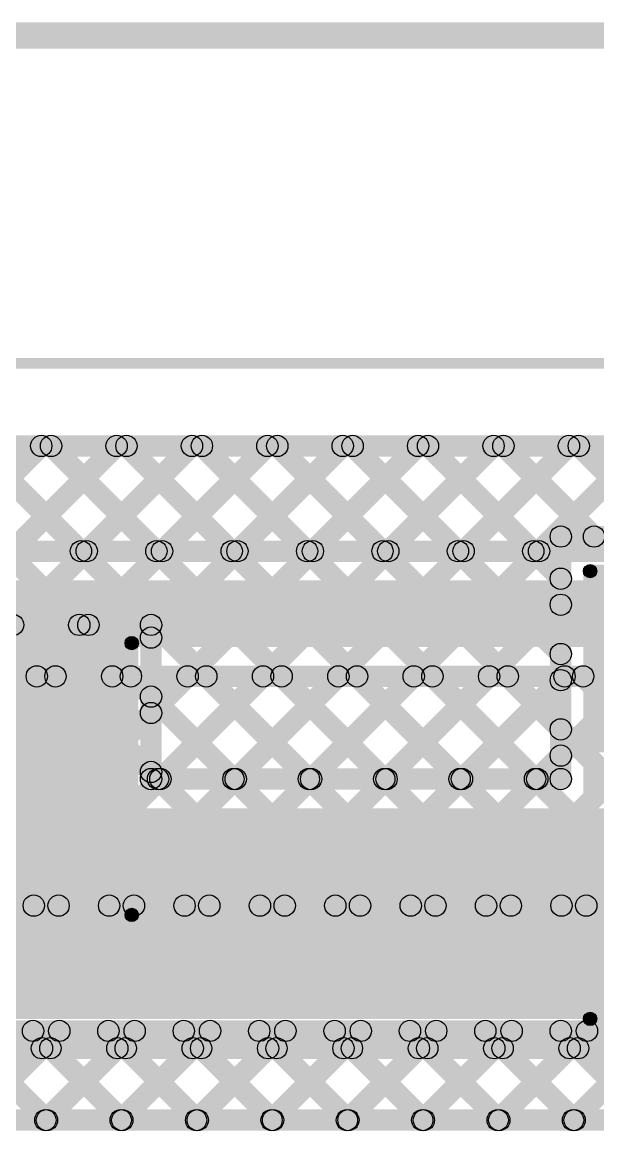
# Model space of a CAD drawing. Header units: millimetres. Extents: x -0.2 to 4.57, y -0.3 to 0.49.
# Drawn here: x 2.7932 to 3.0092, y 0.027 to 0.443 of the extents above; entities that cross this region are included whole.
import ezdxf

# ---------------------------------------------------------------- set-up
doc = ezdxf.new("R2010")
doc.units = ezdxf.units.MM
doc.header["$MEASUREMENT"] = 0
for name, color, linetype in [('BottomLayer', 5, 'Continuous'), ('Mechanical1', 6, 'Continuous'), ('Mechanical2', 216, 'Continuous'), ('TopLayer', 1, 'Continuous'), ('TopOverlay', 2, 'Continuous'), ('TopPaste', 8, 'Continuous'), ('TopSolder', 216, 'Continuous')]:
    doc.layers.add(name, color=color, linetype=linetype)

# ---------------------------------------------------------------- blocks, each defined once
blk = doc.blocks.new('R__1206_2')
at = {"layer": 'TopLayer'}
for points in [[(-0.08, 0.035), (-0.02, 0.035), (-0.02, -0.035), (-0.08, -0.035)], [(0.02, 0.035), (0.08, 0.035), (0.08, -0.035), (0.02, -0.035)]]:
    blk.add_hatch(color=1, dxfattribs=at).paths.add_polyline_path(points)
at = {"layer": 'TopOverlay'}
h = blk.add_hatch(color=2, dxfattribs=at)
edge = h.paths.add_edge_path()
edge.add_arc((-0.084, 0.039), 0.0025, 0, 360)
h = blk.add_hatch(color=2, dxfattribs=at)
edge = h.paths.add_edge_path()
edge.add_arc((-0.084, 0.039), 0.0025, 0, 360)
for points in [[(-0.0865, 0.039), (-0.0815, 0.039), (-0.0815, -0.039), (-0.0865, -0.039)], [(-0.084, 0.0365), (-0.084, 0.0415), (0.084, 0.0415), (0.084, 0.0365)], [(0.0815, 0.039), (0.0865, 0.039), (0.0865, -0.039), (0.0815, -0.039)], [(-0.084, -0.0415), (-0.084, -0.0365), (0.084, -0.0365), (0.084, -0.0415)]]:
    blk.add_hatch(color=2, dxfattribs=at).paths.add_polyline_path(points)
h = blk.add_hatch(color=2, dxfattribs=at)
edge = h.paths.add_edge_path()
edge.add_arc((0.084, 0.039), 0.0025, 0, 360)
h = blk.add_hatch(color=2, dxfattribs=at)
edge = h.paths.add_edge_path()
edge.add_arc((0.084, 0.039), 0.0025, 0, 360)
h = blk.add_hatch(color=2, dxfattribs=at)
edge = h.paths.add_edge_path()
edge.add_arc((-0.084, -0.039), 0.0025, 0, 360)
h = blk.add_hatch(color=2, dxfattribs=at)
edge = h.paths.add_edge_path()
edge.add_arc((-0.084, -0.039), 0.0025, 0, 360)
h = blk.add_hatch(color=2, dxfattribs=at)
edge = h.paths.add_edge_path()
edge.add_arc((0.084, -0.039), 0.0025, 0, 360)
h = blk.add_hatch(color=2, dxfattribs=at)
edge = h.paths.add_edge_path()
edge.add_arc((0.084, -0.039), 0.0025, 0, 360)
at = {"layer": 'TopPaste'}
for points in [[(-0.08, 0.035), (-0.02, 0.035), (-0.02, -0.035), (-0.08, -0.035)], [(0.02, 0.035), (0.08, 0.035), (0.08, -0.035), (0.02, -0.035)]]:
    blk.add_hatch(color=8, dxfattribs=at).paths.add_polyline_path(points)
at = {"layer": 'TopSolder'}
for points in [[(-0.084, 0.039), (-0.016, 0.039), (-0.016, -0.039), (-0.084, -0.039)], [(0.016, 0.039), (0.084, 0.039), (0.084, -0.039), (0.016, -0.039)]]:
    blk.add_hatch(color=216, dxfattribs=at).paths.add_polyline_path(points)
at = {"layer": 'TopOverlay'}
for centre in [(-0.084, 0.039), (-0.084, 0.039), (0.084, 0.039), (0.084, 0.039), (-0.084, -0.039), (-0.084, -0.039), (0.084, -0.039), (0.084, -0.039)]:
    blk.add_circle(centre, 0.0025, dxfattribs=at)
blk = doc.blocks.new('W_____LED_8')
at = {"layer": 'TopLayer'}
for points in [[(-0.06526, 0.04685), (-0.02195, 0.04685), (-0.02195, -0.04685), (-0.06526, -0.04685)], [(-0.00226, 0.04685), (0.08947, 0.04685), (0.08947, -0.04685), (-0.00226, -0.04685)]]:
    blk.add_hatch(color=1, dxfattribs=at).paths.add_polyline_path(points)
at = {"layer": 'TopOverlay'}
h = blk.add_hatch(color=2, dxfattribs=at)
edge = h.paths.add_edge_path()
edge.add_arc((-0.069, 0.051), 0.0025, 0, 360)
h = blk.add_hatch(color=2, dxfattribs=at)
edge = h.paths.add_edge_path()
edge.add_arc((-0.069, 0.051), 0.0025, 0, 360)
for points in [[(-0.0715, 0.051), (-0.0665, 0.051), (-0.0665, -0.051), (-0.0715, -0.051)], [(0.094, 0.0535), (0.094, 0.0485), (-0.069, 0.0485), (-0.069, 0.0535)], [(0.134, 0.05301), (0.091, 0.05301), (0.091, -0.05299), (0.134, -0.05299)], [(0.094, -0.0485), (0.094, -0.0535), (-0.069, -0.0535), (-0.069, -0.0485)]]:
    blk.add_hatch(color=2, dxfattribs=at).paths.add_polyline_path(points)
h = blk.add_hatch(color=2, dxfattribs=at)
edge = h.paths.add_edge_path()
edge.add_arc((0.094, 0.051), 0.0025, 0, 360)
h = blk.add_hatch(color=2, dxfattribs=at)
edge = h.paths.add_edge_path()
edge.add_arc((-0.069, -0.051), 0.0025, 0, 360)
h = blk.add_hatch(color=2, dxfattribs=at)
edge = h.paths.add_edge_path()
edge.add_arc((-0.069, -0.051), 0.0025, 0, 360)
h = blk.add_hatch(color=2, dxfattribs=at)
edge = h.paths.add_edge_path()
edge.add_arc((0.094, -0.051), 0.0025, 0, 360)
at = {"layer": 'TopPaste'}
for points in [[(-0.06526, 0.04685), (-0.02195, 0.04685), (-0.02195, -0.04685), (-0.06526, -0.04685)], [(-0.00226, 0.04685), (0.08947, 0.04685), (0.08947, -0.04685), (-0.00226, -0.04685)]]:
    blk.add_hatch(color=8, dxfattribs=at).paths.add_polyline_path(points)
at = {"layer": 'TopSolder'}
for points in [[(-0.06926, 0.05085), (-0.01795, 0.05085), (-0.01795, -0.05085), (-0.06926, -0.05085)], [(-0.00626, 0.05085), (0.09347, 0.05085), (0.09347, -0.05085), (-0.00626, -0.05085)]]:
    blk.add_hatch(color=216, dxfattribs=at).paths.add_polyline_path(points)
at = {"layer": 'TopOverlay'}
for centre in [(-0.069, 0.051), (-0.069, 0.051), (0.094, 0.051), (-0.069, -0.051), (-0.069, -0.051), (0.094, -0.051)]:
    blk.add_circle(centre, 0.0025, dxfattribs=at)

msp = doc.modelspace()

# ---------------------------------------------------------------- hatches: boundary and pattern name
at = {"layer": 'BottomLayer'}
for points in [[(0.05826, 0.28), (0.05826, 0.288), (4.48726, 0.288), (4.48726, 0.28)], [(2.76365, 0.24167), (2.75799, 0.24733), (2.79749, 0.28683), (2.80315, 0.28117)], [(2.77291, 0.28117), (2.77857, 0.28683), (2.81807, 0.24733), (2.81241, 0.24167)], [(2.79193, 0.24167), (2.78628, 0.24733), (2.82578, 0.28683), (2.83143, 0.28117)], [(2.80119, 0.28117), (2.80685, 0.28683), (2.84635, 0.24733), (2.84069, 0.24167)], [(2.82022, 0.24167), (2.81456, 0.24733), (2.85406, 0.28683), (2.85972, 0.28117)], [(2.82948, 0.28117), (2.83513, 0.28683), (2.87463, 0.24733), (2.86898, 0.24167)], [(2.8485, 0.24167), (2.84284, 0.24733), (2.88234, 0.28683), (2.888, 0.28117)], [(2.85776, 0.28117), (2.86342, 0.28683), (2.90292, 0.24733), (2.89726, 0.24167)], [(2.87679, 0.24167), (2.87113, 0.24733), (2.91063, 0.28683), (2.91629, 0.28117)], [(2.88605, 0.28117), (2.8917, 0.28683), (2.9312, 0.24733), (2.92555, 0.24167)], [(2.90507, 0.24167), (2.89941, 0.24733), (2.93891, 0.28683), (2.94457, 0.28117)], [(2.91433, 0.28117), (2.91999, 0.28683), (2.95949, 0.24733), (2.95383, 0.24167)], [(2.93335, 0.24167), (2.9277, 0.24733), (2.9672, 0.28683), (2.97285, 0.28117)], [(2.94261, 0.28117), (2.94827, 0.28683), (2.98777, 0.24733), (2.98211, 0.24167)], [(2.96164, 0.24167), (2.95598, 0.24733), (2.99548, 0.28683), (3.00114, 0.28117)], [(2.9709, 0.28117), (2.97656, 0.28683), (3.01606, 0.24733), (3.0104, 0.24167)], [(2.98992, 0.24167), (2.98427, 0.24733), (3.02377, 0.28683), (3.02942, 0.28117)], [(2.99918, 0.28117), (3.00484, 0.28683), (3.04434, 0.24733), (3.03868, 0.24167)], [(2.52026, 0.2405), (2.52026, 0.2485), (3.49926, 0.2485), (3.49926, 0.2405)], [(2.52026, 0.2085), (2.52026, 0.2335), (3.49926, 0.2335), (3.49926, 0.2085)], [(2.53, 0.1935), (2.53, 0.2015), (3.39404, 0.2015), (3.39404, 0.1935)], [(2.71652, 0.10969), (2.71086, 0.11534), (2.79584, 0.20033), (2.8015, 0.19467)], [(2.71799, 0.19467), (2.72364, 0.20033), (2.80964, 0.11433), (2.80399, 0.10867)], [(2.74407, 0.10896), (2.73842, 0.11461), (2.82413, 0.20033), (2.82979, 0.19467)], [(2.74627, 0.19467), (2.75193, 0.20033), (2.83793, 0.11433), (2.83227, 0.10867)], [(2.77207, 0.10867), (2.76641, 0.11433), (2.85241, 0.20033), (2.85807, 0.19467)], [(2.77456, 0.19467), (2.78021, 0.20033), (2.86621, 0.11433), (2.86056, 0.10867)], [(2.80035, 0.10867), (2.7947, 0.11433), (2.8807, 0.20033), (2.88635, 0.19467)], [(2.80284, 0.19467), (2.8085, 0.20033), (2.8945, 0.11433), (2.88884, 0.10867)], [(2.82864, 0.10867), (2.82298, 0.11433), (2.90898, 0.20033), (2.91464, 0.19467)], [(2.83112, 0.19467), (2.83678, 0.20033), (2.92278, 0.11433), (2.91712, 0.10867)], [(2.85692, 0.10867), (2.85127, 0.11433), (2.93727, 0.20033), (2.94292, 0.19467)], [(2.85941, 0.19467), (2.86507, 0.20033), (2.95107, 0.11433), (2.94541, 0.10867)], [(2.88521, 0.10867), (2.87955, 0.11433), (2.96555, 0.20033), (2.97121, 0.19467)], [(2.88769, 0.19467), (2.89335, 0.20033), (2.97935, 0.11433), (2.97369, 0.10867)], [(2.91349, 0.10867), (2.90783, 0.11433), (2.99383, 0.20033), (2.99949, 0.19467)], [(2.91598, 0.19467), (2.92163, 0.20033), (3.00763, 0.11433), (3.00198, 0.10867)], [(2.94178, 0.10867), (2.93612, 0.11433), (3.02212, 0.20033), (3.02778, 0.19467)], [(2.94426, 0.19467), (2.94992, 0.20033), (3.03592, 0.11433), (3.03026, 0.10867)], [(2.97006, 0.10867), (2.9644, 0.11433), (3.0504, 0.20033), (3.05606, 0.19467)], [(2.97255, 0.19467), (2.9782, 0.20033), (3.0642, 0.11433), (3.05855, 0.10867)], [(2.99834, 0.10867), (2.99269, 0.11433), (3.07869, 0.20033), (3.08434, 0.19467)], [(3.00083, 0.19467), (3.00649, 0.20033), (3.09249, 0.11433), (3.08683, 0.10867)], [(2.76194, 0.1075), (2.76194, 0.1155), (3.40402, 0.1155), (3.40402, 0.1075)], [(2.75126, 0.0755), (2.75126, 0.1005), (4.18547, 0.1005), (4.18547, 0.0755)], [(2.76194, 0.0605), (2.76194, 0.0685), (4.17479, 0.0685), (4.17479, 0.0605)], [(2.76613, 0.06167), (2.77179, 0.06733), (2.80529, 0.03383), (2.79963, 0.02817)], [(2.77642, 0.02817), (2.77077, 0.03383), (2.80427, 0.06733), (2.80992, 0.06167)], [(2.79442, 0.06167), (2.80008, 0.06733), (2.83358, 0.03383), (2.82792, 0.02817)], [(2.80471, 0.02817), (2.79905, 0.03383), (2.83255, 0.06733), (2.83821, 0.06167)], [(2.8227, 0.06167), (2.82836, 0.06733), (2.86186, 0.03383), (2.8562, 0.02817)], [(2.83299, 0.02817), (2.82733, 0.03383), (2.86083, 0.06733), (2.86649, 0.06167)], [(2.85099, 0.06167), (2.85664, 0.06733), (2.89014, 0.03383), (2.88449, 0.02817)], [(2.86128, 0.02817), (2.85562, 0.03383), (2.88912, 0.06733), (2.89478, 0.06167)], [(2.87927, 0.06167), (2.88493, 0.06733), (2.91843, 0.03383), (2.91277, 0.02817)], [(2.88956, 0.02817), (2.8839, 0.03383), (2.9174, 0.06733), (2.92306, 0.06167)], [(2.90756, 0.06167), (2.91321, 0.06733), (2.94671, 0.03383), (2.94106, 0.02817)], [(2.91784, 0.02817), (2.91219, 0.03383), (2.94569, 0.06733), (2.95134, 0.06167)], [(2.93584, 0.06167), (2.9415, 0.06733), (2.975, 0.03383), (2.96934, 0.02817)], [(2.94613, 0.02817), (2.94047, 0.03383), (2.97397, 0.06733), (2.97963, 0.06167)], [(2.96412, 0.06167), (2.96978, 0.06733), (3.00328, 0.03383), (2.99762, 0.02817)], [(2.97441, 0.02817), (2.96876, 0.03383), (3.00226, 0.06733), (3.00791, 0.06167)], [(2.99241, 0.06167), (2.99807, 0.06733), (3.03157, 0.03383), (3.02591, 0.02817)], [(3.0027, 0.02817), (2.99704, 0.03383), (3.03054, 0.06733), (3.0362, 0.06167)], [(0.05826, 0.027), (0.05826, 0.035), (4.48726, 0.035), (4.48726, 0.027)]]:
    msp.add_hatch(color=5, dxfattribs=at).paths.add_polyline_path(points)
h = msp.add_hatch(color=5, dxfattribs=at)
edge = h.paths.add_edge_path()
edge.add_arc((2.80032, 0.284), 0.004, 0, 360)
h = msp.add_hatch(color=5, dxfattribs=at)
edge = h.paths.add_edge_path()
edge.add_arc((2.80402, 0.284), 0.004, 0, 360)
h = msp.add_hatch(color=5, dxfattribs=at)
edge = h.paths.add_edge_path()
edge.add_arc((2.8286, 0.284), 0.004, 0, 360)
h = msp.add_hatch(color=5, dxfattribs=at)
edge = h.paths.add_edge_path()
edge.add_arc((2.83231, 0.284), 0.004, 0, 360)
h = msp.add_hatch(color=5, dxfattribs=at)
edge = h.paths.add_edge_path()
edge.add_arc((2.85689, 0.284), 0.004, 0, 360)
h = msp.add_hatch(color=5, dxfattribs=at)
edge = h.paths.add_edge_path()
edge.add_arc((2.86059, 0.284), 0.004, 0, 360)
h = msp.add_hatch(color=5, dxfattribs=at)
edge = h.paths.add_edge_path()
edge.add_arc((2.88517, 0.284), 0.004, 0, 360)
h = msp.add_hatch(color=5, dxfattribs=at)
edge = h.paths.add_edge_path()
edge.add_arc((2.88887, 0.284), 0.004, 0, 360)
h = msp.add_hatch(color=5, dxfattribs=at)
edge = h.paths.add_edge_path()
edge.add_arc((2.91346, 0.284), 0.004, 0, 360)
h = msp.add_hatch(color=5, dxfattribs=at)
edge = h.paths.add_edge_path()
edge.add_arc((2.91716, 0.284), 0.004, 0, 360)
h = msp.add_hatch(color=5, dxfattribs=at)
edge = h.paths.add_edge_path()
edge.add_arc((2.94174, 0.284), 0.004, 0, 360)
h = msp.add_hatch(color=5, dxfattribs=at)
edge = h.paths.add_edge_path()
edge.add_arc((2.94544, 0.284), 0.004, 0, 360)
h = msp.add_hatch(color=5, dxfattribs=at)
edge = h.paths.add_edge_path()
edge.add_arc((2.97003, 0.284), 0.004, 0, 360)
h = msp.add_hatch(color=5, dxfattribs=at)
edge = h.paths.add_edge_path()
edge.add_arc((2.97373, 0.284), 0.004, 0, 360)
h = msp.add_hatch(color=5, dxfattribs=at)
edge = h.paths.add_edge_path()
edge.add_arc((2.99831, 0.284), 0.004, 0, 360)
h = msp.add_hatch(color=5, dxfattribs=at)
edge = h.paths.add_edge_path()
edge.add_arc((3.00201, 0.284), 0.004, 0, 360)
h = msp.add_hatch(color=5, dxfattribs=at)
edge = h.paths.add_edge_path()
edge.add_arc((2.81524, 0.2445), 0.004, 0, 360)
h = msp.add_hatch(color=5, dxfattribs=at)
edge = h.paths.add_edge_path()
edge.add_arc((2.81739, 0.2445), 0.004, 0, 360)
h = msp.add_hatch(color=5, dxfattribs=at)
edge = h.paths.add_edge_path()
edge.add_arc((2.84352, 0.2445), 0.004, 0, 360)
h = msp.add_hatch(color=5, dxfattribs=at)
edge = h.paths.add_edge_path()
edge.add_arc((2.84567, 0.2445), 0.004, 0, 360)
h = msp.add_hatch(color=5, dxfattribs=at)
edge = h.paths.add_edge_path()
edge.add_arc((2.87181, 0.2445), 0.004, 0, 360)
h = msp.add_hatch(color=5, dxfattribs=at)
edge = h.paths.add_edge_path()
edge.add_arc((2.87396, 0.2445), 0.004, 0, 360)
h = msp.add_hatch(color=5, dxfattribs=at)
edge = h.paths.add_edge_path()
edge.add_arc((2.90009, 0.2445), 0.004, 0, 360)
h = msp.add_hatch(color=5, dxfattribs=at)
edge = h.paths.add_edge_path()
edge.add_arc((2.90224, 0.2445), 0.004, 0, 360)
h = msp.add_hatch(color=5, dxfattribs=at)
edge = h.paths.add_edge_path()
edge.add_arc((2.92837, 0.2445), 0.004, 0, 360)
h = msp.add_hatch(color=5, dxfattribs=at)
edge = h.paths.add_edge_path()
edge.add_arc((2.93053, 0.2445), 0.004, 0, 360)
h = msp.add_hatch(color=5, dxfattribs=at)
edge = h.paths.add_edge_path()
edge.add_arc((2.95666, 0.2445), 0.004, 0, 360)
h = msp.add_hatch(color=5, dxfattribs=at)
edge = h.paths.add_edge_path()
edge.add_arc((2.95881, 0.2445), 0.004, 0, 360)
h = msp.add_hatch(color=5, dxfattribs=at)
edge = h.paths.add_edge_path()
edge.add_arc((2.98494, 0.2445), 0.004, 0, 360)
h = msp.add_hatch(color=5, dxfattribs=at)
edge = h.paths.add_edge_path()
edge.add_arc((2.98709, 0.2445), 0.004, 0, 360)
h = msp.add_hatch(color=5, dxfattribs=at)
edge = h.paths.add_edge_path()
edge.add_arc((2.79867, 0.1975), 0.004, 0, 360)
h = msp.add_hatch(color=5, dxfattribs=at)
edge = h.paths.add_edge_path()
edge.add_arc((2.80567, 0.1975), 0.004, 0, 360)
h = msp.add_hatch(color=5, dxfattribs=at)
edge = h.paths.add_edge_path()
edge.add_arc((2.82696, 0.1975), 0.004, 0, 360)
h = msp.add_hatch(color=5, dxfattribs=at)
edge = h.paths.add_edge_path()
edge.add_arc((2.83395, 0.1975), 0.004, 0, 360)
h = msp.add_hatch(color=5, dxfattribs=at)
edge = h.paths.add_edge_path()
edge.add_arc((2.85524, 0.1975), 0.004, 0, 360)
h = msp.add_hatch(color=5, dxfattribs=at)
edge = h.paths.add_edge_path()
edge.add_arc((2.86224, 0.1975), 0.004, 0, 360)
h = msp.add_hatch(color=5, dxfattribs=at)
edge = h.paths.add_edge_path()
edge.add_arc((2.88353, 0.1975), 0.004, 0, 360)
h = msp.add_hatch(color=5, dxfattribs=at)
edge = h.paths.add_edge_path()
edge.add_arc((2.89052, 0.1975), 0.004, 0, 360)
h = msp.add_hatch(color=5, dxfattribs=at)
edge = h.paths.add_edge_path()
edge.add_arc((2.91181, 0.1975), 0.004, 0, 360)
h = msp.add_hatch(color=5, dxfattribs=at)
edge = h.paths.add_edge_path()
edge.add_arc((2.91881, 0.1975), 0.004, 0, 360)
h = msp.add_hatch(color=5, dxfattribs=at)
edge = h.paths.add_edge_path()
edge.add_arc((2.94009, 0.1975), 0.004, 0, 360)
h = msp.add_hatch(color=5, dxfattribs=at)
edge = h.paths.add_edge_path()
edge.add_arc((2.94709, 0.1975), 0.004, 0, 360)
h = msp.add_hatch(color=5, dxfattribs=at)
edge = h.paths.add_edge_path()
edge.add_arc((2.96838, 0.1975), 0.004, 0, 360)
h = msp.add_hatch(color=5, dxfattribs=at)
edge = h.paths.add_edge_path()
edge.add_arc((2.97537, 0.1975), 0.004, 0, 360)
h = msp.add_hatch(color=5, dxfattribs=at)
edge = h.paths.add_edge_path()
edge.add_arc((2.99666, 0.1975), 0.004, 0, 360)
h = msp.add_hatch(color=5, dxfattribs=at)
edge = h.paths.add_edge_path()
edge.add_arc((3.00366, 0.1975), 0.004, 0, 360)
h = msp.add_hatch(color=5, dxfattribs=at)
edge = h.paths.add_edge_path()
edge.add_arc((2.79753, 0.1115), 0.004, 0, 360)
h = msp.add_hatch(color=5, dxfattribs=at)
edge = h.paths.add_edge_path()
edge.add_arc((2.80682, 0.1115), 0.004, 0, 360)
h = msp.add_hatch(color=5, dxfattribs=at)
edge = h.paths.add_edge_path()
edge.add_arc((2.82581, 0.1115), 0.004, 0, 360)
h = msp.add_hatch(color=5, dxfattribs=at)
edge = h.paths.add_edge_path()
edge.add_arc((2.8351, 0.1115), 0.004, 0, 360)
h = msp.add_hatch(color=5, dxfattribs=at)
edge = h.paths.add_edge_path()
edge.add_arc((2.85409, 0.1115), 0.004, 0, 360)
h = msp.add_hatch(color=5, dxfattribs=at)
edge = h.paths.add_edge_path()
edge.add_arc((2.86338, 0.1115), 0.004, 0, 360)
h = msp.add_hatch(color=5, dxfattribs=at)
edge = h.paths.add_edge_path()
edge.add_arc((2.88238, 0.1115), 0.004, 0, 360)
h = msp.add_hatch(color=5, dxfattribs=at)
edge = h.paths.add_edge_path()
edge.add_arc((2.89167, 0.1115), 0.004, 0, 360)
h = msp.add_hatch(color=5, dxfattribs=at)
edge = h.paths.add_edge_path()
edge.add_arc((2.91066, 0.1115), 0.004, 0, 360)
h = msp.add_hatch(color=5, dxfattribs=at)
edge = h.paths.add_edge_path()
edge.add_arc((2.91995, 0.1115), 0.004, 0, 360)
h = msp.add_hatch(color=5, dxfattribs=at)
edge = h.paths.add_edge_path()
edge.add_arc((2.93895, 0.1115), 0.004, 0, 360)
h = msp.add_hatch(color=5, dxfattribs=at)
edge = h.paths.add_edge_path()
edge.add_arc((2.94824, 0.1115), 0.004, 0, 360)
h = msp.add_hatch(color=5, dxfattribs=at)
edge = h.paths.add_edge_path()
edge.add_arc((2.96723, 0.1115), 0.004, 0, 360)
h = msp.add_hatch(color=5, dxfattribs=at)
edge = h.paths.add_edge_path()
edge.add_arc((2.97652, 0.1115), 0.004, 0, 360)
h = msp.add_hatch(color=5, dxfattribs=at)
edge = h.paths.add_edge_path()
edge.add_arc((2.99552, 0.1115), 0.004, 0, 360)
h = msp.add_hatch(color=5, dxfattribs=at)
edge = h.paths.add_edge_path()
edge.add_arc((3.00481, 0.1115), 0.004, 0, 360)
h = msp.add_hatch(color=5, dxfattribs=at)
edge = h.paths.add_edge_path()
edge.add_arc((2.79725, 0.0645), 0.004, 0, 360)
h = msp.add_hatch(color=5, dxfattribs=at)
edge = h.paths.add_edge_path()
edge.add_arc((2.80709, 0.0645), 0.004, 0, 360)
h = msp.add_hatch(color=5, dxfattribs=at)
edge = h.paths.add_edge_path()
edge.add_arc((2.82553, 0.0645), 0.004, 0, 360)
h = msp.add_hatch(color=5, dxfattribs=at)
edge = h.paths.add_edge_path()
edge.add_arc((2.83538, 0.0645), 0.004, 0, 360)
h = msp.add_hatch(color=5, dxfattribs=at)
edge = h.paths.add_edge_path()
edge.add_arc((2.85382, 0.0645), 0.004, 0, 360)
h = msp.add_hatch(color=5, dxfattribs=at)
edge = h.paths.add_edge_path()
edge.add_arc((2.86366, 0.0645), 0.004, 0, 360)
h = msp.add_hatch(color=5, dxfattribs=at)
edge = h.paths.add_edge_path()
edge.add_arc((2.8821, 0.0645), 0.004, 0, 360)
h = msp.add_hatch(color=5, dxfattribs=at)
edge = h.paths.add_edge_path()
edge.add_arc((2.89195, 0.0645), 0.004, 0, 360)
h = msp.add_hatch(color=5, dxfattribs=at)
edge = h.paths.add_edge_path()
edge.add_arc((2.91038, 0.0645), 0.004, 0, 360)
h = msp.add_hatch(color=5, dxfattribs=at)
edge = h.paths.add_edge_path()
edge.add_arc((2.92023, 0.0645), 0.004, 0, 360)
h = msp.add_hatch(color=5, dxfattribs=at)
edge = h.paths.add_edge_path()
edge.add_arc((2.93867, 0.0645), 0.004, 0, 360)
h = msp.add_hatch(color=5, dxfattribs=at)
edge = h.paths.add_edge_path()
edge.add_arc((2.94852, 0.0645), 0.004, 0, 360)
h = msp.add_hatch(color=5, dxfattribs=at)
edge = h.paths.add_edge_path()
edge.add_arc((2.96695, 0.0645), 0.004, 0, 360)
h = msp.add_hatch(color=5, dxfattribs=at)
edge = h.paths.add_edge_path()
edge.add_arc((2.9768, 0.0645), 0.004, 0, 360)
h = msp.add_hatch(color=5, dxfattribs=at)
edge = h.paths.add_edge_path()
edge.add_arc((2.99524, 0.0645), 0.004, 0, 360)
h = msp.add_hatch(color=5, dxfattribs=at)
edge = h.paths.add_edge_path()
edge.add_arc((3.00508, 0.0645), 0.004, 0, 360)
h = msp.add_hatch(color=5, dxfattribs=at)
edge = h.paths.add_edge_path()
edge.add_arc((2.80188, 0.031), 0.004, 0, 360)
h = msp.add_hatch(color=5, dxfattribs=at)
edge = h.paths.add_edge_path()
edge.add_arc((2.80246, 0.031), 0.004, 0, 360)
h = msp.add_hatch(color=5, dxfattribs=at)
edge = h.paths.add_edge_path()
edge.add_arc((2.83016, 0.031), 0.004, 0, 360)
h = msp.add_hatch(color=5, dxfattribs=at)
edge = h.paths.add_edge_path()
edge.add_arc((2.83075, 0.031), 0.004, 0, 360)
h = msp.add_hatch(color=5, dxfattribs=at)
edge = h.paths.add_edge_path()
edge.add_arc((2.85845, 0.031), 0.004, 0, 360)
h = msp.add_hatch(color=5, dxfattribs=at)
edge = h.paths.add_edge_path()
edge.add_arc((2.85903, 0.031), 0.004, 0, 360)
h = msp.add_hatch(color=5, dxfattribs=at)
edge = h.paths.add_edge_path()
edge.add_arc((2.88673, 0.031), 0.004, 0, 360)
h = msp.add_hatch(color=5, dxfattribs=at)
edge = h.paths.add_edge_path()
edge.add_arc((2.88732, 0.031), 0.004, 0, 360)
h = msp.add_hatch(color=5, dxfattribs=at)
edge = h.paths.add_edge_path()
edge.add_arc((2.91502, 0.031), 0.004, 0, 360)
h = msp.add_hatch(color=5, dxfattribs=at)
edge = h.paths.add_edge_path()
edge.add_arc((2.9156, 0.031), 0.004, 0, 360)
h = msp.add_hatch(color=5, dxfattribs=at)
edge = h.paths.add_edge_path()
edge.add_arc((2.9433, 0.031), 0.004, 0, 360)
h = msp.add_hatch(color=5, dxfattribs=at)
edge = h.paths.add_edge_path()
edge.add_arc((2.94388, 0.031), 0.004, 0, 360)
h = msp.add_hatch(color=5, dxfattribs=at)
edge = h.paths.add_edge_path()
edge.add_arc((2.97158, 0.031), 0.004, 0, 360)
h = msp.add_hatch(color=5, dxfattribs=at)
edge = h.paths.add_edge_path()
edge.add_arc((2.97217, 0.031), 0.004, 0, 360)
h = msp.add_hatch(color=5, dxfattribs=at)
edge = h.paths.add_edge_path()
edge.add_arc((2.99987, 0.031), 0.004, 0, 360)
h = msp.add_hatch(color=5, dxfattribs=at)
edge = h.paths.add_edge_path()
edge.add_arc((3.00045, 0.031), 0.004, 0, 360)
at = {"layer": 'Mechanical1'}
msp.add_hatch(color=6, dxfattribs=at).paths.add_polyline_path([(2.48119, 0.433), (2.48119, 0.443), (4.56693, 0.443), (4.56693, 0.433)])
at = {"layer": 'Mechanical2'}
msp.add_hatch(color=216, dxfattribs=at).paths.add_polyline_path([(0, 0.31299), (0, 0.31693), (4.56693, 0.31693), (4.56693, 0.31299)])
at = {"layer": 'TopLayer'}
for points in [[(0.05826, 0.28), (0.05826, 0.288), (4.48726, 0.288), (4.48726, 0.28)], [(2.739, 0.21702), (2.73334, 0.22268), (2.79749, 0.28683), (2.80315, 0.28117)], [(2.74462, 0.28117), (2.75028, 0.28683), (2.81743, 0.21968), (2.81177, 0.21402)], [(2.76728, 0.21702), (2.76163, 0.22268), (2.82578, 0.28683), (2.83143, 0.28117)], [(2.77291, 0.28117), (2.77857, 0.28683), (2.90357, 0.16183), (2.89791, 0.15617)], [(2.79257, 0.21402), (2.78691, 0.21968), (2.85406, 0.28683), (2.85972, 0.28117)], [(2.80119, 0.28117), (2.80685, 0.28683), (2.93185, 0.16183), (2.92619, 0.15617)], [(2.82085, 0.21402), (2.8152, 0.21968), (2.88234, 0.28683), (2.888, 0.28117)], [(2.82948, 0.28117), (2.83513, 0.28683), (2.96013, 0.16183), (2.95448, 0.15617)], [(2.84435, 0.20923), (2.83869, 0.21489), (2.91063, 0.28683), (2.91629, 0.28117)], [(2.84435, 0.18095), (2.83869, 0.1866), (2.93891, 0.28683), (2.94457, 0.28117)], [(2.84785, 0.15617), (2.8422, 0.16183), (2.9672, 0.28683), (2.97285, 0.28117)], [(2.85776, 0.28117), (2.86342, 0.28683), (2.98842, 0.16183), (2.98276, 0.15617)], [(2.87614, 0.15617), (2.87048, 0.16183), (2.99548, 0.28683), (3.00114, 0.28117)], [(2.88605, 0.28117), (2.8917, 0.28683), (2.99809, 0.18044), (2.99243, 0.17478)], [(2.90442, 0.15617), (2.89877, 0.16183), (3.02377, 0.28683), (3.02942, 0.28117)], [(2.91433, 0.28117), (2.91999, 0.28683), (2.99809, 0.20872), (2.99243, 0.20307)], [(2.94261, 0.28117), (2.94827, 0.28683), (2.99809, 0.23701), (2.99243, 0.23135)], [(2.9709, 0.28117), (2.97656, 0.28683), (3.01056, 0.25283), (3.0049, 0.24717)], [(2.99918, 0.28117), (3.00484, 0.28683), (3.03884, 0.25283), (3.03318, 0.24717)], [(2.99526, 0.246), (2.99526, 0.254), (3.28226, 0.254), (3.28226, 0.246)], [(2.99926, 0.159), (2.99126, 0.159), (2.99126, 0.25), (2.99926, 0.25)], [(3.27126, 0.239), (3.00626, 0.239), (3.00626, 0.169), (3.27126, 0.169)], [(2.93271, 0.15617), (2.92705, 0.16183), (2.99243, 0.22721), (2.99809, 0.22155)], [(2.78153, 0.21285), (2.78153, 0.22085), (2.84152, 0.22085), (2.84152, 0.21285)], [(2.84552, 0.159), (2.83752, 0.159), (2.83752, 0.21685), (2.84552, 0.21685)], [(2.96099, 0.15617), (2.95533, 0.16183), (2.99243, 0.19893), (2.99809, 0.19327)], [(2.83869, 0.1871), (2.84435, 0.19276), (2.87528, 0.16183), (2.86962, 0.15617)], [(2.98928, 0.15617), (2.98362, 0.16183), (2.99243, 0.17064), (2.99809, 0.16499)], [(2.83869, 0.15882), (2.84435, 0.16448), (2.847, 0.16183), (2.84134, 0.15617)], [(2.84152, 0.155), (2.84152, 0.163), (2.99526, 0.163), (2.99526, 0.155)], [(2.78726, 0.069), (3.08426, 0.069), (3.08426, 0.148), (2.78726, 0.148)], [(2.76763, 0.06017), (2.77329, 0.06583), (2.80529, 0.03383), (2.79963, 0.02817)], [(2.77642, 0.02817), (2.77077, 0.03383), (2.79777, 0.06083), (2.80342, 0.05517)], [(2.77626, 0.054), (2.77626, 0.062), (3.09526, 0.062), (3.09526, 0.054)], [(2.80471, 0.02817), (2.79905, 0.03383), (2.82605, 0.06083), (2.83171, 0.05517)], [(2.80092, 0.05517), (2.80658, 0.06083), (2.83358, 0.03383), (2.82792, 0.02817)], [(2.83299, 0.02817), (2.82733, 0.03383), (2.85433, 0.06083), (2.85999, 0.05517)], [(2.8292, 0.05517), (2.83486, 0.06083), (2.86186, 0.03383), (2.8562, 0.02817)], [(2.86128, 0.02817), (2.85562, 0.03383), (2.88262, 0.06083), (2.88828, 0.05517)], [(2.85749, 0.05517), (2.86314, 0.06083), (2.89014, 0.03383), (2.88449, 0.02817)], [(2.88956, 0.02817), (2.8839, 0.03383), (2.9109, 0.06083), (2.91656, 0.05517)], [(2.88577, 0.05517), (2.89143, 0.06083), (2.91843, 0.03383), (2.91277, 0.02817)], [(2.91784, 0.02817), (2.91219, 0.03383), (2.93919, 0.06083), (2.94484, 0.05517)], [(2.91406, 0.05517), (2.91971, 0.06083), (2.94671, 0.03383), (2.94106, 0.02817)], [(2.94613, 0.02817), (2.94047, 0.03383), (2.96747, 0.06083), (2.97313, 0.05517)], [(2.94234, 0.05517), (2.948, 0.06083), (2.975, 0.03383), (2.96934, 0.02817)], [(2.97441, 0.02817), (2.96876, 0.03383), (2.99576, 0.06083), (3.00141, 0.05517)], [(2.97062, 0.05517), (2.97628, 0.06083), (3.00328, 0.03383), (2.99762, 0.02817)], [(3.0027, 0.02817), (2.99704, 0.03383), (3.02404, 0.06083), (3.0297, 0.05517)], [(2.99891, 0.05517), (3.00457, 0.06083), (3.03157, 0.03383), (3.02591, 0.02817)], [(0.05826, 0.027), (0.05826, 0.035), (3.27726, 0.035), (3.27726, 0.027)]]:
    msp.add_hatch(color=1, dxfattribs=at).paths.add_polyline_path(points)
h = msp.add_hatch(color=1, dxfattribs=at)
edge = h.paths.add_edge_path()
edge.add_arc((2.80032, 0.284), 0.004, 0, 360)
h = msp.add_hatch(color=1, dxfattribs=at)
edge = h.paths.add_edge_path()
edge.add_arc((2.80402, 0.284), 0.004, 0, 360)
h = msp.add_hatch(color=1, dxfattribs=at)
edge = h.paths.add_edge_path()
edge.add_arc((2.8286, 0.284), 0.004, 0, 360)
h = msp.add_hatch(color=1, dxfattribs=at)
edge = h.paths.add_edge_path()
edge.add_arc((2.83231, 0.284), 0.004, 0, 360)
h = msp.add_hatch(color=1, dxfattribs=at)
edge = h.paths.add_edge_path()
edge.add_arc((2.85689, 0.284), 0.004, 0, 360)
h = msp.add_hatch(color=1, dxfattribs=at)
edge = h.paths.add_edge_path()
edge.add_arc((2.86059, 0.284), 0.004, 0, 360)
h = msp.add_hatch(color=1, dxfattribs=at)
edge = h.paths.add_edge_path()
edge.add_arc((2.88517, 0.284), 0.004, 0, 360)
h = msp.add_hatch(color=1, dxfattribs=at)
edge = h.paths.add_edge_path()
edge.add_arc((2.88887, 0.284), 0.004, 0, 360)
h = msp.add_hatch(color=1, dxfattribs=at)
edge = h.paths.add_edge_path()
edge.add_arc((2.91346, 0.284), 0.004, 0, 360)
h = msp.add_hatch(color=1, dxfattribs=at)
edge = h.paths.add_edge_path()
edge.add_arc((2.91716, 0.284), 0.004, 0, 360)
h = msp.add_hatch(color=1, dxfattribs=at)
edge = h.paths.add_edge_path()
edge.add_arc((2.94174, 0.284), 0.004, 0, 360)
h = msp.add_hatch(color=1, dxfattribs=at)
edge = h.paths.add_edge_path()
edge.add_arc((2.94544, 0.284), 0.004, 0, 360)
h = msp.add_hatch(color=1, dxfattribs=at)
edge = h.paths.add_edge_path()
edge.add_arc((2.97003, 0.284), 0.004, 0, 360)
h = msp.add_hatch(color=1, dxfattribs=at)
edge = h.paths.add_edge_path()
edge.add_arc((2.97373, 0.284), 0.004, 0, 360)
h = msp.add_hatch(color=1, dxfattribs=at)
edge = h.paths.add_edge_path()
edge.add_arc((2.99831, 0.284), 0.004, 0, 360)
h = msp.add_hatch(color=1, dxfattribs=at)
edge = h.paths.add_edge_path()
edge.add_arc((3.00201, 0.284), 0.004, 0, 360)
h = msp.add_hatch(color=1, dxfattribs=at)
edge = h.paths.add_edge_path()
edge.add_arc((2.99526, 0.25), 0.004, 0, 360)
h = msp.add_hatch(color=1, dxfattribs=at)
edge = h.paths.add_edge_path()
edge.add_arc((2.99526, 0.25), 0.004, 0, 360)
h = msp.add_hatch(color=1, dxfattribs=at)
edge = h.paths.add_edge_path()
edge.add_arc((3.00773, 0.25), 0.004, 0, 360)
h = msp.add_hatch(color=1, dxfattribs=at)
edge = h.paths.add_edge_path()
edge.add_arc((2.99526, 0.23418), 0.004, 0, 360)
h = msp.add_hatch(color=1, dxfattribs=at)
edge = h.paths.add_edge_path()
edge.add_arc((2.99526, 0.22438), 0.004, 0, 360)
h = msp.add_hatch(color=1, dxfattribs=at)
edge = h.paths.add_edge_path()
edge.add_arc((2.78974, 0.21685), 0.004, 0, 360)
h = msp.add_hatch(color=1, dxfattribs=at)
edge = h.paths.add_edge_path()
edge.add_arc((2.8146, 0.21685), 0.004, 0, 360)
h = msp.add_hatch(color=1, dxfattribs=at)
edge = h.paths.add_edge_path()
edge.add_arc((2.81802, 0.21685), 0.004, 0, 360)
h = msp.add_hatch(color=1, dxfattribs=at)
edge = h.paths.add_edge_path()
edge.add_arc((2.84152, 0.21685), 0.004, 0, 360)
h = msp.add_hatch(color=1, dxfattribs=at)
edge = h.paths.add_edge_path()
edge.add_arc((2.84152, 0.21685), 0.004, 0, 360)
h = msp.add_hatch(color=1, dxfattribs=at)
edge = h.paths.add_edge_path()
edge.add_arc((2.84152, 0.21206), 0.004, 0, 360)
h = msp.add_hatch(color=1, dxfattribs=at)
edge = h.paths.add_edge_path()
edge.add_arc((2.99526, 0.20589), 0.004, 0, 360)
h = msp.add_hatch(color=1, dxfattribs=at)
edge = h.paths.add_edge_path()
edge.add_arc((2.99526, 0.1961), 0.004, 0, 360)
h = msp.add_hatch(color=1, dxfattribs=at)
edge = h.paths.add_edge_path()
edge.add_arc((2.84152, 0.18993), 0.004, 0, 360)
h = msp.add_hatch(color=1, dxfattribs=at)
edge = h.paths.add_edge_path()
edge.add_arc((2.84152, 0.18378), 0.004, 0, 360)
h = msp.add_hatch(color=1, dxfattribs=at)
edge = h.paths.add_edge_path()
edge.add_arc((2.99526, 0.17761), 0.004, 0, 360)
h = msp.add_hatch(color=1, dxfattribs=at)
edge = h.paths.add_edge_path()
edge.add_arc((2.99526, 0.16781), 0.004, 0, 360)
h = msp.add_hatch(color=1, dxfattribs=at)
edge = h.paths.add_edge_path()
edge.add_arc((2.84152, 0.16165), 0.004, 0, 360)
h = msp.add_hatch(color=1, dxfattribs=at)
edge = h.paths.add_edge_path()
edge.add_arc((2.84152, 0.159), 0.004, 0, 360)
h = msp.add_hatch(color=1, dxfattribs=at)
edge = h.paths.add_edge_path()
edge.add_arc((2.84152, 0.159), 0.004, 0, 360)
h = msp.add_hatch(color=1, dxfattribs=at)
edge = h.paths.add_edge_path()
edge.add_arc((2.84417, 0.159), 0.004, 0, 360)
h = msp.add_hatch(color=1, dxfattribs=at)
edge = h.paths.add_edge_path()
edge.add_arc((2.84503, 0.159), 0.004, 0, 360)
h = msp.add_hatch(color=1, dxfattribs=at)
edge = h.paths.add_edge_path()
edge.add_arc((2.87245, 0.159), 0.004, 0, 360)
h = msp.add_hatch(color=1, dxfattribs=at)
edge = h.paths.add_edge_path()
edge.add_arc((2.87331, 0.159), 0.004, 0, 360)
h = msp.add_hatch(color=1, dxfattribs=at)
edge = h.paths.add_edge_path()
edge.add_arc((2.90074, 0.159), 0.004, 0, 360)
h = msp.add_hatch(color=1, dxfattribs=at)
edge = h.paths.add_edge_path()
edge.add_arc((2.90159, 0.159), 0.004, 0, 360)
h = msp.add_hatch(color=1, dxfattribs=at)
edge = h.paths.add_edge_path()
edge.add_arc((2.92902, 0.159), 0.004, 0, 360)
h = msp.add_hatch(color=1, dxfattribs=at)
edge = h.paths.add_edge_path()
edge.add_arc((2.92988, 0.159), 0.004, 0, 360)
h = msp.add_hatch(color=1, dxfattribs=at)
edge = h.paths.add_edge_path()
edge.add_arc((2.95731, 0.159), 0.004, 0, 360)
h = msp.add_hatch(color=1, dxfattribs=at)
edge = h.paths.add_edge_path()
edge.add_arc((2.95816, 0.159), 0.004, 0, 360)
h = msp.add_hatch(color=1, dxfattribs=at)
edge = h.paths.add_edge_path()
edge.add_arc((2.98559, 0.159), 0.004, 0, 360)
h = msp.add_hatch(color=1, dxfattribs=at)
edge = h.paths.add_edge_path()
edge.add_arc((2.98645, 0.159), 0.004, 0, 360)
h = msp.add_hatch(color=1, dxfattribs=at)
edge = h.paths.add_edge_path()
edge.add_arc((2.99526, 0.159), 0.004, 0, 360)
h = msp.add_hatch(color=1, dxfattribs=at)
edge = h.paths.add_edge_path()
edge.add_arc((2.99526, 0.159), 0.004, 0, 360)
h = msp.add_hatch(color=1, dxfattribs=at)
edge = h.paths.add_edge_path()
edge.add_arc((2.80059, 0.058), 0.004, 0, 360)
h = msp.add_hatch(color=1, dxfattribs=at)
edge = h.paths.add_edge_path()
edge.add_arc((2.80375, 0.058), 0.004, 0, 360)
h = msp.add_hatch(color=1, dxfattribs=at)
edge = h.paths.add_edge_path()
edge.add_arc((2.82888, 0.058), 0.004, 0, 360)
h = msp.add_hatch(color=1, dxfattribs=at)
edge = h.paths.add_edge_path()
edge.add_arc((2.83203, 0.058), 0.004, 0, 360)
h = msp.add_hatch(color=1, dxfattribs=at)
edge = h.paths.add_edge_path()
edge.add_arc((2.85716, 0.058), 0.004, 0, 360)
h = msp.add_hatch(color=1, dxfattribs=at)
edge = h.paths.add_edge_path()
edge.add_arc((2.86032, 0.058), 0.004, 0, 360)
h = msp.add_hatch(color=1, dxfattribs=at)
edge = h.paths.add_edge_path()
edge.add_arc((2.88545, 0.058), 0.004, 0, 360)
h = msp.add_hatch(color=1, dxfattribs=at)
edge = h.paths.add_edge_path()
edge.add_arc((2.8886, 0.058), 0.004, 0, 360)
h = msp.add_hatch(color=1, dxfattribs=at)
edge = h.paths.add_edge_path()
edge.add_arc((2.91373, 0.058), 0.004, 0, 360)
h = msp.add_hatch(color=1, dxfattribs=at)
edge = h.paths.add_edge_path()
edge.add_arc((2.91688, 0.058), 0.004, 0, 360)
h = msp.add_hatch(color=1, dxfattribs=at)
edge = h.paths.add_edge_path()
edge.add_arc((2.94202, 0.058), 0.004, 0, 360)
h = msp.add_hatch(color=1, dxfattribs=at)
edge = h.paths.add_edge_path()
edge.add_arc((2.94517, 0.058), 0.004, 0, 360)
h = msp.add_hatch(color=1, dxfattribs=at)
edge = h.paths.add_edge_path()
edge.add_arc((2.9703, 0.058), 0.004, 0, 360)
h = msp.add_hatch(color=1, dxfattribs=at)
edge = h.paths.add_edge_path()
edge.add_arc((2.97345, 0.058), 0.004, 0, 360)
h = msp.add_hatch(color=1, dxfattribs=at)
edge = h.paths.add_edge_path()
edge.add_arc((2.99858, 0.058), 0.004, 0, 360)
h = msp.add_hatch(color=1, dxfattribs=at)
edge = h.paths.add_edge_path()
edge.add_arc((3.00174, 0.058), 0.004, 0, 360)
h = msp.add_hatch(color=1, dxfattribs=at)
edge = h.paths.add_edge_path()
edge.add_arc((2.80188, 0.031), 0.004, 0, 360)
h = msp.add_hatch(color=1, dxfattribs=at)
edge = h.paths.add_edge_path()
edge.add_arc((2.80246, 0.031), 0.004, 0, 360)
h = msp.add_hatch(color=1, dxfattribs=at)
edge = h.paths.add_edge_path()
edge.add_arc((2.83016, 0.031), 0.004, 0, 360)
h = msp.add_hatch(color=1, dxfattribs=at)
edge = h.paths.add_edge_path()
edge.add_arc((2.83075, 0.031), 0.004, 0, 360)
h = msp.add_hatch(color=1, dxfattribs=at)
edge = h.paths.add_edge_path()
edge.add_arc((2.85845, 0.031), 0.004, 0, 360)
h = msp.add_hatch(color=1, dxfattribs=at)
edge = h.paths.add_edge_path()
edge.add_arc((2.85903, 0.031), 0.004, 0, 360)
h = msp.add_hatch(color=1, dxfattribs=at)
edge = h.paths.add_edge_path()
edge.add_arc((2.88673, 0.031), 0.004, 0, 360)
h = msp.add_hatch(color=1, dxfattribs=at)
edge = h.paths.add_edge_path()
edge.add_arc((2.88732, 0.031), 0.004, 0, 360)
h = msp.add_hatch(color=1, dxfattribs=at)
edge = h.paths.add_edge_path()
edge.add_arc((2.91502, 0.031), 0.004, 0, 360)
h = msp.add_hatch(color=1, dxfattribs=at)
edge = h.paths.add_edge_path()
edge.add_arc((2.9156, 0.031), 0.004, 0, 360)
h = msp.add_hatch(color=1, dxfattribs=at)
edge = h.paths.add_edge_path()
edge.add_arc((2.9433, 0.031), 0.004, 0, 360)
h = msp.add_hatch(color=1, dxfattribs=at)
edge = h.paths.add_edge_path()
edge.add_arc((2.94388, 0.031), 0.004, 0, 360)
h = msp.add_hatch(color=1, dxfattribs=at)
edge = h.paths.add_edge_path()
edge.add_arc((2.97158, 0.031), 0.004, 0, 360)
h = msp.add_hatch(color=1, dxfattribs=at)
edge = h.paths.add_edge_path()
edge.add_arc((2.97217, 0.031), 0.004, 0, 360)
h = msp.add_hatch(color=1, dxfattribs=at)
edge = h.paths.add_edge_path()
edge.add_arc((2.99987, 0.031), 0.004, 0, 360)
h = msp.add_hatch(color=1, dxfattribs=at)
edge = h.paths.add_edge_path()
edge.add_arc((3.00045, 0.031), 0.004, 0, 360)

# ---------------------------------------------------------------- linework, layer by layer
at = {"layer": 'BottomLayer'}
for centre in [(2.80032, 0.284), (2.80402, 0.284), (2.8286, 0.284), (2.83231, 0.284), (2.85689, 0.284), (2.86059, 0.284), (2.88517, 0.284), (2.88887, 0.284), (2.91346, 0.284), (2.91716, 0.284), (2.94174, 0.284), (2.94544, 0.284), (2.97003, 0.284), (2.97373, 0.284), (2.99831, 0.284), (3.00201, 0.284), (2.81524, 0.2445), (2.81739, 0.2445), (2.84352, 0.2445), (2.84567, 0.2445), (2.87181, 0.2445), (2.87396, 0.2445), (2.90009, 0.2445), (2.90224, 0.2445), (2.92837, 0.2445), (2.93053, 0.2445), (2.95666, 0.2445), (2.95881, 0.2445), (2.98494, 0.2445), (2.98709, 0.2445), (2.79867, 0.1975), (2.80567, 0.1975), (2.82696, 0.1975), (2.83395, 0.1975), (2.85524, 0.1975), (2.86224, 0.1975), (2.88353, 0.1975), (2.89052, 0.1975), (2.91181, 0.1975), (2.91881, 0.1975), (2.94009, 0.1975), (2.94709, 0.1975), (2.96838, 0.1975), (2.97537, 0.1975), (2.99666, 0.1975), (3.00366, 0.1975), (2.79753, 0.1115), (2.80682, 0.1115), (2.82581, 0.1115), (2.8351, 0.1115), (2.85409, 0.1115), (2.86338, 0.1115), (2.88238, 0.1115), (2.89167, 0.1115), (2.91066, 0.1115), (2.91995, 0.1115), (2.93895, 0.1115), (2.94824, 0.1115), (2.96723, 0.1115), (2.97652, 0.1115), (2.99552, 0.1115), (3.00481, 0.1115), (2.79725, 0.0645), (2.80709, 0.0645), (2.82553, 0.0645), (2.83538, 0.0645), (2.85382, 0.0645), (2.86366, 0.0645), (2.8821, 0.0645), (2.89195, 0.0645), (2.91038, 0.0645), (2.92023, 0.0645), (2.93867, 0.0645), (2.94852, 0.0645), (2.96695, 0.0645), (2.9768, 0.0645), (2.99524, 0.0645), (3.00508, 0.0645), (2.80188, 0.031), (2.80246, 0.031), (2.83016, 0.031), (2.83075, 0.031), (2.85845, 0.031), (2.85903, 0.031), (2.88673, 0.031), (2.88732, 0.031), (2.91502, 0.031), (2.9156, 0.031), (2.9433, 0.031), (2.94388, 0.031), (2.97158, 0.031), (2.97217, 0.031), (2.99987, 0.031), (3.00045, 0.031)]:
    msp.add_circle(centre, 0.004, dxfattribs=at)
at = {"layer": 'TopLayer'}
for centre in [(2.80032, 0.284), (2.80402, 0.284), (2.8286, 0.284), (2.83231, 0.284), (2.85689, 0.284), (2.86059, 0.284), (2.88517, 0.284), (2.88887, 0.284), (2.91346, 0.284), (2.91716, 0.284), (2.94174, 0.284), (2.94544, 0.284), (2.97003, 0.284), (2.97373, 0.284), (2.99831, 0.284), (3.00201, 0.284), (2.99526, 0.25), (2.99526, 0.25), (3.00773, 0.25), (2.99526, 0.23418), (2.99526, 0.22438), (2.78974, 0.21685), (2.8146, 0.21685), (2.81802, 0.21685), (2.84152, 0.21685), (2.84152, 0.21685), (2.84152, 0.21206), (2.99526, 0.20589), (2.99526, 0.1961), (2.84152, 0.18993), (2.84152, 0.18378), (2.99526, 0.17761), (2.99526, 0.16781), (2.84152, 0.16165), (2.84152, 0.159), (2.84152, 0.159), (2.84417, 0.159), (2.84503, 0.159), (2.87245, 0.159), (2.87331, 0.159), (2.90074, 0.159), (2.90159, 0.159), (2.92902, 0.159), (2.92988, 0.159), (2.95731, 0.159), (2.95816, 0.159), (2.98559, 0.159), (2.98645, 0.159), (2.99526, 0.159), (2.99526, 0.159), (2.80059, 0.058), (2.80375, 0.058), (2.82888, 0.058), (2.83203, 0.058), (2.85716, 0.058), (2.86032, 0.058), (2.88545, 0.058), (2.8886, 0.058), (2.91373, 0.058), (2.91688, 0.058), (2.94202, 0.058), (2.94517, 0.058), (2.9703, 0.058), (2.97345, 0.058), (2.99858, 0.058), (3.00174, 0.058), (2.80188, 0.031), (2.80246, 0.031), (2.83016, 0.031), (2.83075, 0.031), (2.85845, 0.031), (2.85903, 0.031), (2.88673, 0.031), (2.88732, 0.031), (2.91502, 0.031), (2.9156, 0.031), (2.9433, 0.031), (2.94388, 0.031), (2.97158, 0.031), (2.97217, 0.031), (2.99987, 0.031), (3.00045, 0.031)]:
    msp.add_circle(centre, 0.004, dxfattribs=at)

# ---------------------------------------------------------------- block references
for name, p, rotation in [('R__1206_2', (3.04526, 0.153), 90), ('W_____LED_8', (2.76526, 0.159), 180)]:
    msp.add_blockref(name, p, dxfattribs=dict(rotation=rotation))

doc.saveas('drawing.dxf')
